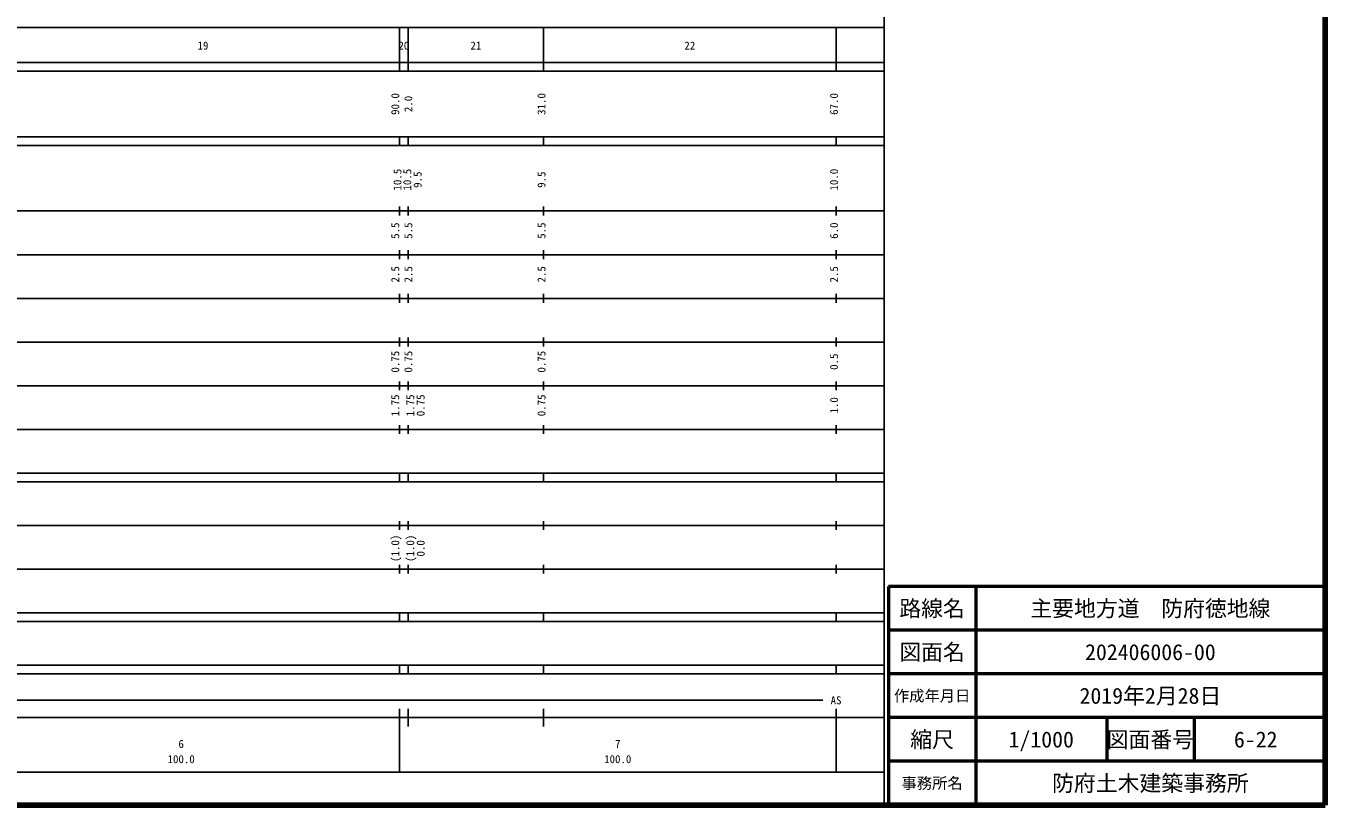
# Model space of a CAD drawing. Units: millimetres on the paper, enlarged 1000 times. Extents: x 40000 to 680000, y 20000 to 380000.
# Drawn here: x 382456 to 680000, y 20000 to 198357 of the extents above; entities that cross this region are included whole.
import ezdxf
from ezdxf.enums import TextEntityAlignment as Align

# ---------------------------------------------------------------- set-up
doc = ezdxf.new("R2010")
doc.units = ezdxf.units.MM
doc.header["$LTSCALE"] = 1000
for name, color, linetype, lineweight in [('M-TTL', 2, 'Continuous', 140), ('M-TTL-BAND', 7, 'Continuous', 25), ('M-TTL-FRAM', 2, 'Continuous', 50), ('M-TTL-LINE', 7, 'Continuous', 50)]:
    doc.layers.add(name, color=color, linetype=linetype, lineweight=lineweight)
doc.layers.add('M-TTL-TXT', color=7, linetype='Continuous')
doc.styles.add('ＭＳ ゴシック', font='')
doc.styles.get('ＭＳ ゴシック').set_extended_font_data('MS Gothic')

msp = doc.modelspace()

# ---------------------------------------------------------------- linework, layer by layer
at = {"layer": 'M-TTL'}
for p, q in [((680000, 20000), (680000, 380000)), ((40000, 20000), (680000, 20000))]:
    msp.add_line(p, q, dxfattribs=at)
at = {"layer": 'M-TTL-BAND'}
for p, q in [((579000, 20000), (579000, 370000)), ((68000, 198000), (579000, 198000)), ((468000, 188000), (468000, 198000)), ((470000, 188000), (470000, 198000)), ((501000, 188000), (501000, 198000)), ((568000, 188000), (568000, 198000)), ((40000, 190000), (579000, 190000)), ((40000, 188000), (579000, 188000)), ((40000, 173000), (579000, 173000)), ((468000, 171000), (468000, 173000)), ((470000, 171000), (470000, 173000)), ((501000, 171000), (501000, 173000)), ((568000, 171000), (568000, 173000)), ((40000, 171000), (579000, 171000)), ((40000, 156000), (579000, 156000)), ((468000, 155000), (468000, 157000)), ((470000, 155000), (470000, 157000)), ((501000, 155000), (501000, 157000)), ((568000, 155000), (568000, 157000)), ((46000, 146000), (579000, 146000)), ((468000, 145000), (468000, 147000)), ((470000, 145000), (470000, 147000)), ((501000, 145000), (501000, 147000)), ((568000, 145000), (568000, 147000)), ((468000, 135000), (468000, 137000)), ((470000, 135000), (470000, 137000)), ((501000, 135000), (501000, 137000)), ((568000, 135000), (568000, 137000)), ((52000, 136000), (579000, 136000)), ((46000, 126000), (579000, 126000)), ((468000, 125000), (468000, 127000)), ((470000, 125000), (470000, 127000)), ((501000, 125000), (501000, 127000)), ((568000, 125000), (568000, 127000)), ((468000, 115000), (468000, 117000)), ((470000, 115000), (470000, 117000)), ((501000, 115000), (501000, 117000)), ((568000, 115000), (568000, 117000)), ((52000, 116000), (579000, 116000)), ((46000, 106000), (579000, 106000)), ((468000, 105000), (468000, 107000)), ((470000, 105000), (470000, 107000)), ((501000, 105000), (501000, 107000)), ((568000, 105000), (568000, 107000)), ((40000, 96000), (579000, 96000)), ((468000, 94000), (468000, 96000)), ((470000, 94000), (470000, 96000)), ((501000, 94000), (501000, 96000)), ((568000, 94000), (568000, 96000)), ((40000, 94000), (579000, 94000)), ((49000, 84000), (579000, 84000)), ((468000, 83000), (468000, 85000)), ((470000, 83000), (470000, 85000)), ((501000, 83000), (501000, 85000)), ((568000, 83000), (568000, 85000)), ((468000, 73000), (468000, 75000)), ((470000, 73000), (470000, 75000)), ((501000, 73000), (501000, 75000)), ((568000, 73000), (568000, 75000)), ((40000, 74000), (579000, 74000)), ((40000, 64000), (579000, 64000)), ((468000, 62000), (468000, 64000)), ((470000, 62000), (470000, 64000)), ((501000, 62000), (501000, 64000)), ((568000, 62000), (568000, 64000)), ((40000, 62000), (579000, 62000)), ((40000, 52000), (579000, 52000)), ((468000, 50000), (468000, 52000)), ((470000, 50000), (470000, 52000)), ((501000, 50000), (501000, 52000)), ((568000, 50000), (568000, 52000)), ((40000, 50000), (579000, 50000)), ((71000, 44000), (565000, 44000)), ((468000, 27500), (468000, 42000)), ((470000, 38000), (470000, 42000)), ((501000, 38000), (501000, 42000)), ((568000, 27500), (568000, 42000)), ((40000, 40000), (579000, 40000)), ((68000, 27500), (579000, 27500))]:
    msp.add_line(p, q, dxfattribs=at)
at = {"layer": 'M-TTL-FRAM'}
for p, q in [((680000, 70000), (580000, 70000)), ((580000, 70000), (580000, 20000))]:
    msp.add_line(p, q, dxfattribs=at)
at = {"layer": 'M-TTL-LINE'}
for p, q in [((600000, 70000), (600000, 20000)), ((680000, 60000), (580000, 60000)), ((680000, 50000), (580000, 50000)), ((680000, 40000), (580000, 40000)), ((630000, 40000), (630000, 30000)), ((650000, 40000), (650000, 30000)), ((680000, 30000), (580000, 30000))]:
    msp.add_line(p, q, dxfattribs=at)

# ---------------------------------------------------------------- texts
at = {"layer": 'M-TTL-BAND', "style": 'ＭＳ ゴシック'}
for s, p in [('19', (423000, 192405)), ('20', (469000, 192405)), ('21', (485500, 192405)), ('22', (534500, 192405)), ('AS', (568000, 42500)), ('6', (418000, 32523)), ('7', (518000, 32523)), ('100.0', (418000, 29033)), ('100.0', (518000, 29033))]:
    msp.add_text(s, height=1833, dxfattribs=at).set_placement(p, align=Align.BOTTOM_CENTER)
for s, p in [('90.0', (468500, 180500)), ('2.0', (471500, 180500)), ('31.0', (502000, 180500)), ('67.0', (569000, 180500)), ('10.5', (469000, 163174)), ('10.5', (471250, 163174)), ('9.5', (473620, 163174)), ('9.5', (502000, 163174)), ('10.0', (569000, 163174)), ('5.5', (468500, 151500)), ('5.5', (471500, 151500)), ('5.5', (502000, 151500)), ('6.0', (569000, 151500)), ('2.5', (468500, 141500)), ('2.5', (471500, 141500)), ('2.5', (502000, 141500)), ('2.5', (569000, 141500)), ('0.75', (468500, 121500)), ('0.75', (471500, 121500)), ('0.75', (502000, 121500)), ('0.5', (569000, 121500)), ('1.75', (468500, 111500)), ('1.75', (471937, 111500)), ('0.75', (474307, 111500)), ('0.75', (502000, 111500)), ('1.0', (569000, 111500)), ('(1.0)', (468500, 78764)), ('(1.0)', (471937, 78764)), ('0.0', (474307, 78764))]:
    msp.add_text(s, height=1833, rotation=90, dxfattribs=at).set_placement(p, align=Align.BOTTOM_CENTER)
at = {"layer": 'M-TTL-TXT', "style": 'ＭＳ ゴシック'}
for s, height, p in [('路線名', 3666, (590000, 65000)), ('主要地方道\u3000防府徳地線', 3666, (640000, 65000)), ('図面名', 3666, (590000, 55000)), ('202406006-00', 3666, (640000, 55000)), ('作成年月日', 2566, (590000, 45000)), ('2019年2月28日', 3666, (640000, 45000)), ('縮尺', 3666, (590000, 35000)), ('1/1000', 3666, (615000, 35000)), ('図面番号', 3666, (640000, 35000)), ('6-22', 3666, (664125, 35000)), ('防府土木建築事務所', 3666, (640000, 25000)), ('事務所名', 2566, (590000, 25000))]:
    msp.add_text(s, height=height, dxfattribs=at).set_placement(p, align=Align.MIDDLE_CENTER)

doc.saveas('drawing.dxf')
